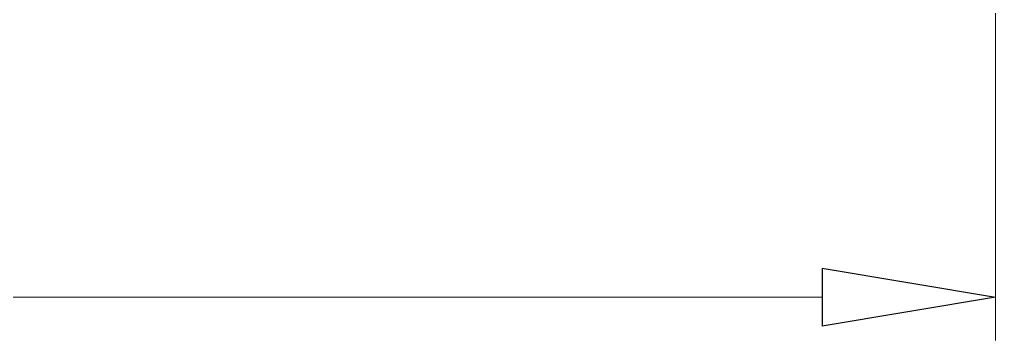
# Model space of a CAD drawing. Header units: millimetres. Extents: x -2947 to 97, y -3022 to 322.
# Drawn here: x -1471.04 to -1450.78, y -1940.41 to -1933.76 of the extents above; entities that cross this region are included whole.
import ezdxf

# ---------------------------------------------------------------- set-up
doc = ezdxf.new("R2010")
doc.units = ezdxf.units.MM
doc.layers.get('0').update_dxf_attribs({"linetype": 'CONTINUOUS'})
doc.layers.get('Defpoints').update_dxf_attribs({"linetype": 'CONTINUOUS'})
doc.layers.add('dim', color=3, linetype='CONTINUOUS', lineweight=9)

msp = doc.modelspace()

# ---------------------------------------------------------------- linework, layer by layer
at = {"color": 0, "linetype": 'ByBlock', "lineweight": -2}
for p, q in [((-1454.383, -1938.911), (-1450.783, -1939.511)), ((-1454.383, -1938.911), (-1454.383, -1940.111)), ((-1450.783, -1939.511), (-1454.383, -1940.111))]:
    msp.add_line(p, q, dxfattribs=at)
at = {"layer": 'Defpoints', "color": 0}
msp.add_point((-1450.783, -1939.511), dxfattribs=at)
at = {"layer": 'dim', "color": 131, "lineweight": 5}
msp.add_line((-1450.783, -1915.89), (-1450.783, -1940.41), dxfattribs=at)
at = {"layer": 'dim', "lineweight": 5}
msp.add_line((-1454.383, -1939.511), (-1478.598, -1939.511), dxfattribs=at)

doc.saveas('drawing.dxf')
